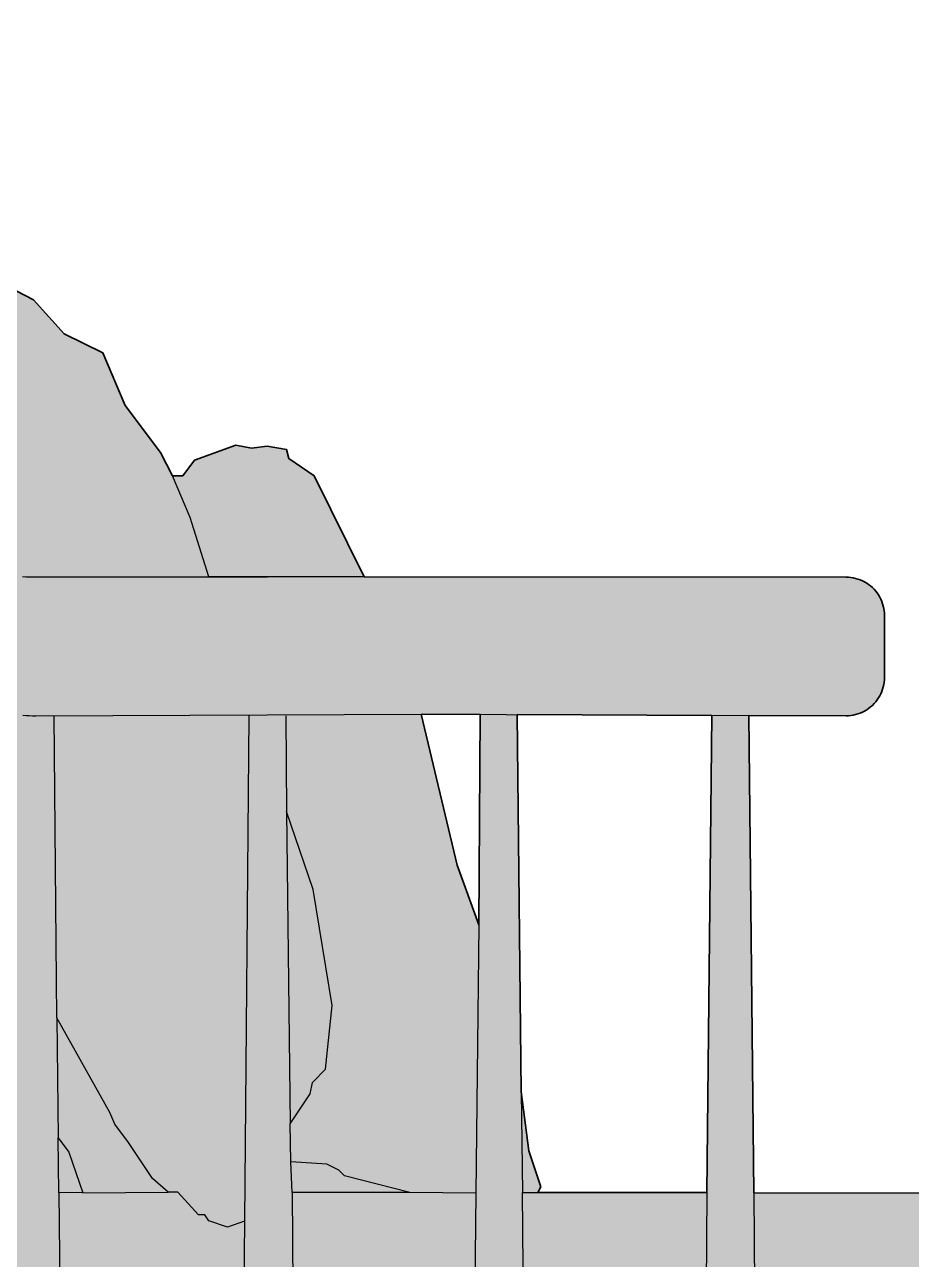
# Model space of a CAD drawing. Header units: millimetres. Extents: x 0 to 5210, y -1160 to 763.
# Drawn here: x 3873.7 to 4160.9, y 361.2 to 761 of the extents above; entities that cross this region are included whole.
import ezdxf

# ---------------------------------------------------------------- set-up
doc = ezdxf.new("R2010")
doc.units = ezdxf.units.MM
doc.layers.add('Blocks', color=7, linetype='Continuous')
doc.layers.add('Blocks$Fill', color=7, linetype='Continuous', true_color=0xffffff)
doc.layers.add('Blocks$Inner', color=7, linetype='Continuous', lineweight=25, true_color=0x007f00)
doc.layers.add('Blocks$Outline', color=7, linetype='Continuous', lineweight=35, true_color=0xff3f3f)

# ---------------------------------------------------------------- blocks, each defined once
blk = doc.blocks.new('Fly SC12 Sofa Side')
at = {"layer": 'Blocks$Fill'}
h = blk.add_hatch(color=256, dxfattribs=at)
h.paths.add_polyline_path([(129.37, 623.7), (126.45, 237.14), (105.45, 237.14), (105.46, 236.25), (105.5, 235.36), (105.56, 234.46), (105.65, 233.55), (105.77, 232.63), (105.91, 231.71), (106.08, 230.79), (106.28, 229.86), (106.51, 228.93), (106.77, 228), (107.06, 227.07), (107.38, 226.13), (107.73, 225.2), (108.11, 224.27), (108.52, 223.34), (108.96, 222.42), (109.43, 221.5), (109.93, 220.58), (110.47, 219.67), (111.03, 218.77), (111.63, 217.87), (112.25, 216.99), (112.91, 216.12), (113.6, 215.25), (114.31, 214.4), (115.06, 213.56), (115.83, 212.74), (116.63, 211.93), (117.46, 211.13), (118.31, 210.36), (119.19, 209.6), (120.09, 208.86), (121.02, 208.13), (121.97, 207.43), (122.94, 206.75), (123.93, 206.09), (124.94, 205.45), (125.97, 204.83), (127.02, 204.23), (128.09, 203.66), (129.17, 203.11), (130.26, 202.59), (131.37, 202.09), (132.48, 201.61), (133.61, 201.16), (134.75, 200.73), (135.89, 200.33), (137.04, 199.95), (138.2, 199.6), (139.36, 199.27), (140.52, 198.96), (141.69, 198.68), (142.86, 198.43), (144.02, 198.2), (145.19, 197.99), (146.35, 197.81), (147.51, 197.65), (148.66, 197.51), (149.81, 197.4), (150.95, 197.3), (152.09, 197.23), (153.22, 197.18), (154.34, 197.15), (182.95, 197.14), (194.75, 0.03), (221.24, -0.06), (232.96, 197.14), (720.44, 197.14), (732.26, 0), (758.8, 0), (770.45, 197.14), (857.68, 197.18), (858.8, 197.23), (859.94, 197.3), (861.08, 197.4), (862.23, 197.51), (863.39, 197.65), (864.54, 197.81), (865.71, 197.99), (866.87, 198.2), (868.04, 198.43), (869.21, 198.68), (870.37, 198.96), (871.53, 199.27), (872.7, 199.6), (873.85, 199.95), (875, 200.33), (876.15, 200.73), (877.28, 201.16), (878.41, 201.61), (879.53, 202.09), (880.63, 202.59), (881.73, 203.11), (882.81, 203.66), (883.87, 204.23), (884.92, 204.83), (885.95, 205.45), (886.96, 206.09), (887.95, 206.75), (888.93, 207.43), (889.87, 208.13), (890.8, 208.86), (891.71, 209.6), (892.58, 210.36), (893.44, 211.13), (894.26, 211.93), (895.06, 212.74), (895.84, 213.56), (896.58, 214.4), (897.3, 215.25), (897.98, 216.12), (898.64, 216.99), (899.27, 217.87), (899.86, 218.77), (900.43, 219.67), (900.96, 220.58), (901.46, 221.5), (901.94, 222.42), (902.38, 223.34), (902.79, 224.27), (903.17, 225.2), (903.52, 226.13), (903.84, 227.07), (904.12, 228), (904.38, 228.93), (904.61, 229.86), (904.81, 230.79), (904.98, 231.71), (905.13, 232.63), (905.24, 233.55), (905.33, 234.45), (905.4, 235.36), (905.43, 236.25), (905.45, 237.14), (854.1, 237.21), (879.53, 246.17), (897.62, 264.35), (901.37, 289.93), (901.37, 324.56), (897.89, 349.96), (878.16, 368.33), (852.39, 379.29), (827.09, 382.58), (588.03, 382.67), (586.45, 537.31), (617.95, 537.18), (619.51, 537.32), (620.28, 537.44), (621.04, 537.62), (621.79, 537.83), (622.53, 538.1), (623.25, 538.41), (623.94, 538.76), (624.62, 539.16), (625.26, 539.6), (625.88, 540.08), (626.47, 540.6), (627.02, 541.15), (627.54, 541.74), (628.02, 542.36), (628.46, 543), (628.86, 543.68), (629.21, 544.37), (629.52, 545.09), (629.79, 545.83), (630, 546.58), (630.18, 547.34), (630.3, 548.11), (630.37, 548.89), (630.4, 549.67), (630.4, 569.67), (630.37, 570.45), (630.3, 571.23), (630.18, 572.01), (630, 572.77), (629.79, 573.52), (629.52, 574.26), (629.21, 574.97), (628.86, 575.67), (628.46, 576.34), (628.02, 576.99), (627.54, 577.61), (627.02, 578.2), (626.47, 578.75), (625.88, 579.27), (625.26, 579.74), (624.62, 580.18), (623.94, 580.58), (623.25, 580.94), (622.53, 581.25), (621.79, 581.51), (621.04, 581.73), (620.28, 581.9), (619.51, 582.02), (618.73, 582.1), (617.95, 582.12), (461.86, 582.21), (445.63, 614.93), (437.44, 620.59), (436.66, 623.51), (430.41, 624.49), (425.34, 623.9), (420.27, 624.88), (406.81, 620), (403.1, 614.93), (399.7, 614.93), (395.88, 622.54), (384.37, 637.75), (377.16, 654.72), (364.67, 660.97), (354.72, 671.89), (341.07, 678.91), (326.24, 688.86), (318.25, 689.25), (309.27, 690.81), (304.2, 689.06), (299.91, 683.2), (295.03, 651.21), (293.08, 647.31), (294.29, 642.74), (293.73, 640.34), (285.08, 663.89), (269.28, 690.23), (264.41, 708.95), (248.22, 716.95), (238.46, 731.58), (200.23, 755.77), (180.33, 761.04), (171.55, 758.7), (167.46, 753.24), (155.95, 715.59), (155.36, 711.69), (151.66, 707.39), (153.02, 701.54), (145.1, 677.55), (144.56, 678.2), (144, 678.75), (143.41, 679.27), (142.79, 679.75), (142.14, 680.19), (141.47, 680.59), (140.77, 680.95), (140.05, 681.26), (139.31, 681.53), (138.55, 681.75), (137.79, 681.92), (137.01, 682.04), (136.23, 682.12), (135.45, 682.14), (134.66, 682.12), (133.88, 682.04), (133.1, 681.92), (132.34, 681.75), (131.58, 681.53), (130.85, 681.26), (130.13, 680.95), (129.42, 680.59), (128.75, 680.19), (128.1, 679.75), (127.48, 679.27), (126.89, 678.75), (126.33, 678.2), (125.81, 677.61), (125.33, 676.99), (124.89, 676.34), (124.49, 675.66), (124.14, 674.96), (123.82, 674.24), (123.56, 673.5), (123.34, 672.75), (123.17, 671.98), (123.04, 671.21), (122.97, 670.42), (122.95, 669.64), (122.95, 649.64), (122.93, 649.31), (122.93, 649.28), (122.92, 649.21), (122.92, 649.18), (122.92, 649.11), (122.92, 649.08), (122.92, 649.04), (122.92, 649), (122.91, 648.96), (122.91, 648.92), (122.91, 648.88), (122.91, 648.83), (122.91, 648.79), (122.91, 648.74), (122.91, 648.7), (122.91, 648.6), (122.91, 648.55), (122.91, 648.1), (122.91, 648.04), (122.91, 647.92), (122.91, 647.85), (122.91, 647.79), (122.91, 647.66), (122.91, 647.59), (122.92, 647.3), (122.93, 647.23), (122.93, 647.16), (122.93, 647.08), (122.93, 647), (122.94, 646.85), (122.94, 646.77), (122.95, 646.69), (122.95, 646.6), (122.96, 646.44), (122.97, 646.35), (122.97, 646.27), (123, 645.82), (123.01, 645.73), (123.01, 645.63), (123.05, 645.15), (123.06, 645.05), (123.07, 644.95), (123.1, 644.65), (123.11, 644.54), (123.12, 644.44), (123.18, 643.9), (123.4, 642.27), (123.42, 642.14), (123.56, 641.25), (123.63, 640.86), (123.72, 640.32), (124.07, 638.63), (124.45, 636.98), (124.74, 635.89), (125.01, 634.92), (125.41, 633.59), (126.09, 631.51), (126.68, 629.89), (127.57, 627.65), (128.41, 625.73)], flags=0)
h.paths.add_polyline_path([(163.85, 585.76), (180.3, 533.56), (200.84, 475.93), (200.14, 380.87), (189.82, 378.89), (162.73, 368.8), (159.98, 588.54), (163.53, 585.97)], flags=0)
h.paths.add_polyline_path([(148.95, 597.79), (145.93, 237.14), (144.45, 237.14), (141.62, 605.42), (143.78, 603.02), (145.76, 600.93), (148.34, 598.37)], flags=0)
h.paths.add_polyline_path([(215.22, 432.63), (234.6, 398.15), (248.89, 382.63), (215.87, 382.57)], flags=0)
h.paths.add_polyline_path([(574.45, 537.36), (572.88, 382.78), (518.12, 382.79), (519.05, 384.63), (515.17, 396.33), (512.71, 415.4), (511.44, 537.62)], flags=0)
h.paths.add_polyline_path([(499.45, 537.66), (498.98, 469.51), (491.94, 488.8), (480.24, 537.74)], flags=0)
at = {"layer": 'Blocks$Inner'}
for p, q in [((411.52, 582.25, 0), (354.25, 582.12, 0)), ((499.45, 537.66, 0), (498.98, 469.51, 0)), ((512.71, 415.4, 0), (513.09, 382.81, 0)), ((362.9, 382.86, 0), (364.45, 237.14, 0)), ((438.51, 382.82, 0), (439.45, 237.14, 0)), ((497.96, 382.66, 0), (496.45, 237.14, 0)), ((572.88, 382.78, 0), (571.45, 237.14, 0)), ((588.03, 382.67, 0), (589.45, 237.14, 0)), ((423.11, 373.55, 0), (421.45, 237.14, 0))]:
    blk.add_line(p, q, dxfattribs=at)
at = {"layer": 'Blocks$Inner', "extrusion": (0.000286952, 3.30802e-06, 1)}
blk.add_lwpolyline([(436.45, 537.18), (436.7, 506.17), (437.87, 405.06)], dxfattribs=at)
at = {"layer": 'Blocks$Inner', "extrusion": (3.24679e-11, 1.93207e-07, 1)}
blk.add_lwpolyline([(574.45, 537.36), (572.88, 382.78), (518.12, 382.79)], dxfattribs=at)
at = {"layer": 'Blocks$Inner'}
for points in [[(362.31, 439.39), (362.73, 400.5), (366.18, 395.93), (370.68, 382.71), (398.35, 382.93)], [(370.68, 382.71), (362.9, 382.86), (362.73, 400.5)], [(476.6, 382.79), (438.51, 382.82), (438.03, 392.8)]]:
    blk.add_lwpolyline(points, dxfattribs=at)
for points in [[(461.86, 582.21, 0), (411.52, 582.25, 0), (405.47, 601.46, 0), (399.7, 614.93, 0), (395.88, 622.54, 0), (384.37, 637.75, 0), (377.16, 654.72, 0), (364.67, 660.97, 0), (354.72, 671.89, 0), (341.07, 678.91, 0), (326.24, 688.86, 0), (318.25, 689.25, 0), (309.27, 690.81, 0), (304.2, 689.06, 0), (299.91, 683.2, 0), (295.03, 651.21, 0), (293.08, 647.31, 0), (294.29, 642.74, 0), (293.73, 640.34, 0), (290.14, 622.72, 0), (303.3, 585.58, 0)], [(351.15, 582.31, 0), (352.22, 582.27, 0), (353.29, 582.24, 0), (354.37, 582.2, 0), (355.45, 582.17, 0), (430.45, 582.12, 0)], [(480.24, 537.74, 0), (617.95, 537.18, 0), (618.73, 537.25, 0), (619.51, 537.32, 0), (620.28, 537.44, 0), (621.04, 537.62, 0), (621.79, 537.83, 0), (622.53, 538.1, 0), (623.25, 538.41, 0), (623.94, 538.76, 0), (624.62, 539.16, 0), (625.26, 539.6, 0), (625.88, 540.08, 0), (626.47, 540.6, 0), (627.02, 541.15, 0), (627.54, 541.74, 0), (628.02, 542.36, 0), (628.46, 543, 0), (628.86, 543.68, 0), (629.21, 544.37, 0), (629.52, 545.09, 0), (629.79, 545.83, 0), (630, 546.58, 0), (630.18, 547.34, 0), (630.3, 548.11, 0), (630.37, 548.89, 0), (630.4, 549.67, 0), (630.4, 569.67, 0), (630.37, 570.45, 0), (630.3, 571.23, 0), (630.18, 572.01, 0), (630, 572.77, 0), (629.79, 573.52, 0), (629.52, 574.26, 0), (629.21, 574.97, 0), (628.86, 575.67, 0), (628.46, 576.34, 0), (628.02, 576.99, 0), (627.54, 577.61, 0), (627.02, 578.2, 0), (626.47, 578.75, 0), (625.88, 579.27, 0), (625.26, 579.74, 0), (624.62, 580.18, 0), (623.94, 580.58, 0), (623.25, 580.94, 0), (622.53, 581.25, 0), (621.79, 581.51, 0), (621.04, 581.73, 0), (620.28, 581.9, 0), (619.51, 582.02, 0), (618.73, 582.1, 0), (617.95, 582.12, 0), (461.86, 582.21, 0), (445.63, 614.93, 0), (437.44, 620.59, 0), (436.66, 623.51, 0), (430.41, 624.49, 0), (425.34, 623.9, 0), (420.27, 624.88, 0), (406.81, 620, 0), (403.1, 614.93, 0), (399.7, 614.93, 0)], [(351.23, 537.4, 0), (352.28, 537.35, 0), (353.33, 537.29, 0), (354.39, 537.23, 0), (355.45, 537.18, 0), (480.24, 537.74, 0), (491.94, 488.8, 0), (498.98, 469.51, 0), (497.96, 382.66, 0), (476.6, 382.79, 0), (455.47, 388.22, 0), (453.57, 390.01, 0), (449.77, 392.02, 0), (438.03, 392.8, 0), (437.87, 405.06, 0), (444.29, 414.82, 0), (445.11, 418.44, 0), (449.25, 422.8, 0), (451.48, 443.42, 0), (445.29, 481.01, 0), (436.7, 506.17, 0)], [(586.45, 537.31, 0), (588.03, 382.67, 0), (827.09, 382.58, 0)], [(424.45, 537.18, 0), (423.11, 373.55, 0), (417.5, 371.59, 0), (411.47, 373.6, 0), (410.19, 375.61, 0), (408.18, 375.61, 0), (401.42, 382.92, 0), (398.35, 382.93, 0), (393.28, 387.4, 0), (385.45, 399.03, 0), (381.09, 404.95, 0), (379.47, 408.76, 0), (362.31, 439.39, 0), (361.45, 537.18, 0)], [(514.45, 237.14, 0), (513.09, 382.81, 0), (518.12, 382.79, 0), (519.05, 384.63, 0), (515.17, 396.33, 0), (512.71, 415.4, 0), (511.44, 537.62, 0)]]:
    blk.add_polyline3d(points, dxfattribs=at)
at = {"layer": 'Blocks$Outline'}
for points in [[(354.72, 671.89), (341.07, 678.91)], [(364.67, 660.97), (354.72, 671.89)], [(377.16, 654.72), (364.67, 660.97)], [(384.37, 637.75), (377.16, 654.72)], [(395.88, 622.54), (384.37, 637.75)], [(420.27, 624.88), (406.81, 620)], [(425.34, 623.9), (420.27, 624.88)], [(430.41, 624.49), (425.34, 623.9)], [(436.66, 623.51), (430.41, 624.49)], [(399.7, 614.93), (395.88, 622.54)], [(406.81, 620), (403.1, 614.93)], [(437.44, 620.59), (436.66, 623.51)], [(445.63, 614.93), (437.44, 620.59)], [(403.1, 614.93), (399.7, 614.93)], [(461.86, 582.21), (445.63, 614.93)], [(617.95, 582.12), (461.86, 582.21)], [(618.73, 582.1), (617.95, 582.12)], [(619.51, 582.02), (618.73, 582.1)], [(620.28, 581.9), (619.51, 582.02)], [(621.04, 581.73), (620.28, 581.9)], [(621.79, 581.51), (621.04, 581.73)], [(622.53, 581.25), (621.79, 581.51)], [(623.25, 580.94), (622.53, 581.25)], [(623.94, 580.58), (623.25, 580.94)], [(624.62, 580.18), (623.94, 580.58)], [(625.26, 579.74), (624.62, 580.18)], [(625.88, 579.27), (625.26, 579.74)], [(626.47, 578.75), (625.88, 579.27)], [(627.02, 578.2), (626.47, 578.75)], [(627.54, 577.61), (627.02, 578.2)], [(628.02, 576.99), (627.54, 577.61)], [(628.46, 576.34), (628.02, 576.99)], [(628.86, 575.67), (628.46, 576.34)], [(629.21, 574.97), (628.86, 575.67)], [(629.52, 574.26), (629.21, 574.97)], [(629.79, 573.52), (629.52, 574.26)], [(630, 572.77), (629.79, 573.52)], [(630.18, 572.01), (630, 572.77)], [(630.3, 571.23), (630.18, 572.01)], [(630.37, 570.45), (630.3, 571.23)], [(630.4, 569.67), (630.37, 570.45)], [(630.4, 549.67), (630.4, 569.67)], [(630.18, 547.34), (630.3, 548.11)], [(630.3, 548.11), (630.37, 548.89)], [(630.37, 548.89), (630.4, 549.67)], [(628.86, 543.68), (629.21, 544.37)], [(629.21, 544.37), (629.52, 545.09)], [(629.52, 545.09), (629.79, 545.83)], [(629.79, 545.83), (630, 546.58)], [(630, 546.58), (630.18, 547.34)], [(625.26, 539.6), (625.88, 540.08)], [(625.88, 540.08), (626.47, 540.6)], [(626.47, 540.6), (627.02, 541.15)], [(627.02, 541.15), (627.54, 541.74)], [(627.54, 541.74), (628.02, 542.36)], [(628.02, 542.36), (628.46, 543)], [(628.46, 543), (628.86, 543.68)], [(491.94, 488.8), (480.24, 537.74)], [(480.24, 537.74), (499.45, 537.66)], [(499.45, 537.66), (498.98, 469.51)], [(512.71, 415.4), (511.44, 537.62)], [(511.44, 537.62), (574.45, 537.36)], [(574.45, 537.36), (572.88, 382.78)], [(588.03, 382.67), (586.45, 537.31)], [(586.45, 537.31), (617.95, 537.18)], [(617.95, 537.18), (618.73, 537.25), (619.51, 537.32)], [(619.51, 537.32), (620.28, 537.44)], [(620.28, 537.44), (621.04, 537.62)], [(621.04, 537.62), (621.79, 537.83)], [(621.79, 537.83), (622.53, 538.1)], [(622.53, 538.1), (623.25, 538.41)], [(623.25, 538.41), (623.94, 538.76)], [(623.94, 538.76), (624.62, 539.16)], [(624.62, 539.16), (625.26, 539.6)], [(498.98, 469.51), (491.94, 488.8)], [(515.17, 396.33), (512.71, 415.4)], [(519.05, 384.63), (515.17, 396.33)], [(518.12, 382.79), (519.05, 384.63)], [(572.88, 382.78), (518.12, 382.79)], [(854.1, 237.21), (879.53, 246.17), (897.62, 264.35), (901.37, 289.93), (901.37, 324.56), (897.89, 349.96), (878.16, 368.33), (852.39, 379.29), (827.09, 382.58), (588.03, 382.67)]]:
    blk.add_lwpolyline(points, dxfattribs=at)

msp = doc.modelspace()

# ---------------------------------------------------------------- block references
at = {"layer": 'Blocks'}
msp.add_blockref('Fly SC12 Sofa Side', (3521.86, 0), dxfattribs=at)

doc.saveas('drawing.dxf')
